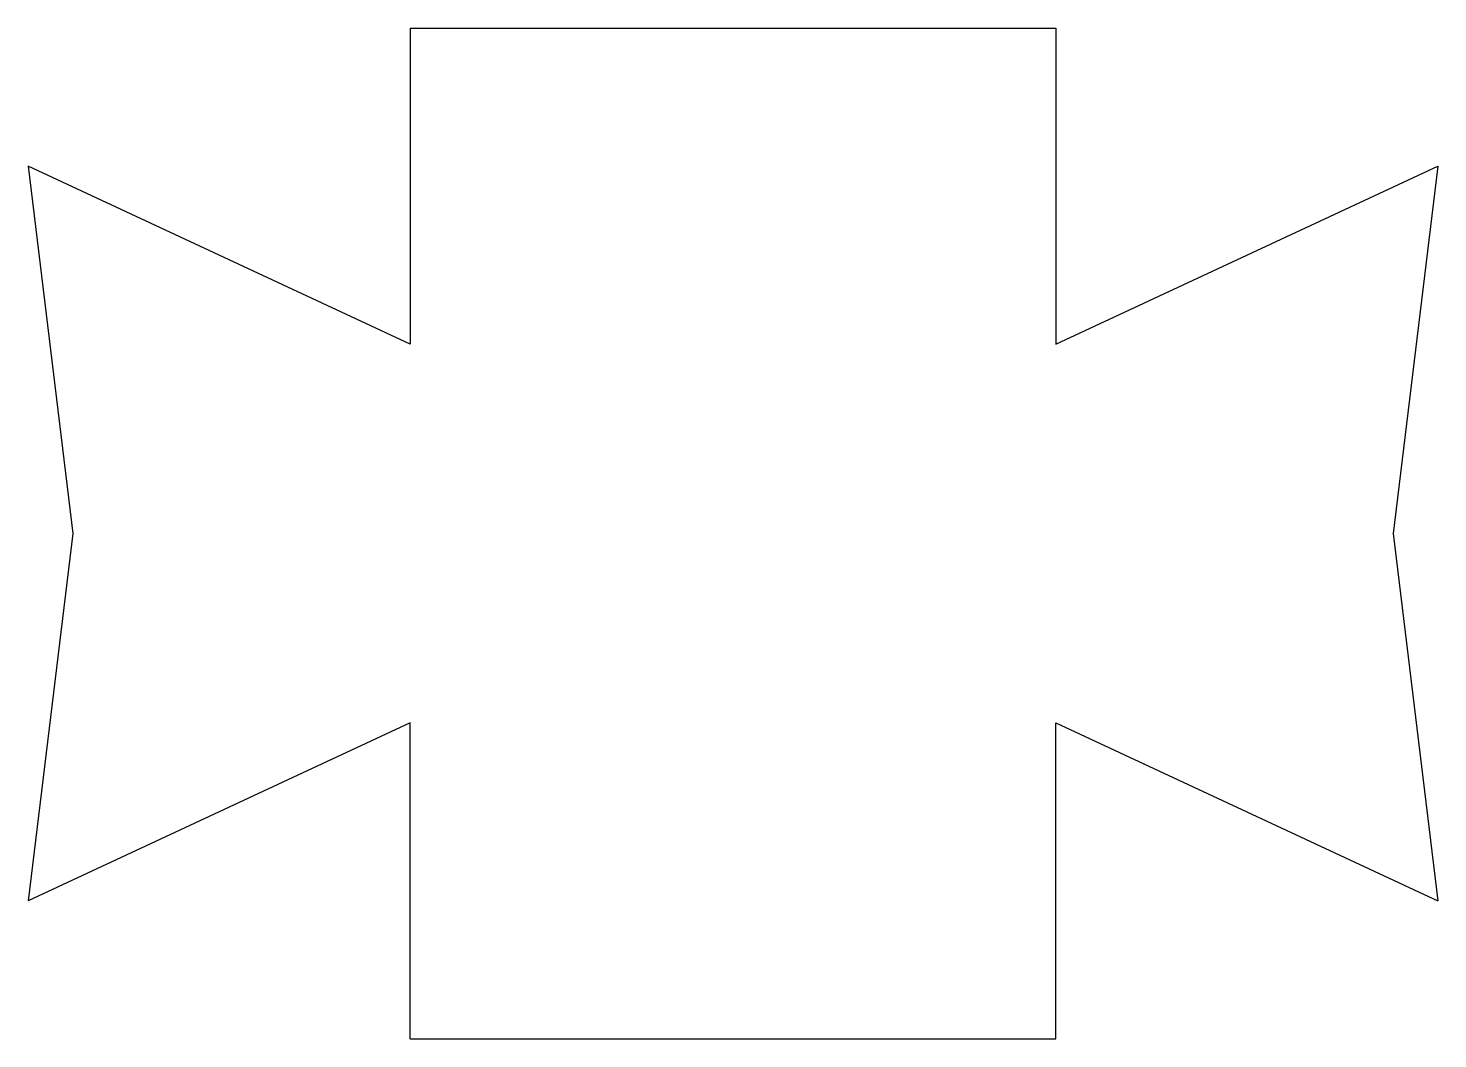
# Model space of a CAD drawing. Header units: millimetres. Extents: x -5 to 5, y -3.6 to 3.6.
import ezdxf

# ---------------------------------------------------------------- set-up
doc = ezdxf.new("R2010")
doc.units = ezdxf.units.MM
doc.layers.add('Sketch', color=7, linetype='CONTINUOUS')

msp = doc.modelspace()

# ---------------------------------------------------------------- linework, layer by layer
at = {"layer": 'Sketch'}
for p, q in [((-2.3, 3.6), (-2.3, 1.35)), ((-2.3, 3.6), (2.3, 3.6)), ((2.3, 3.6), (2.3, 1.35)), ((-2.3, 1.35), (-5.019, 2.618)), ((-5.019, 2.618), (-4.7, 0)), ((2.3, 1.35), (5.019, 2.618)), ((5.019, 2.618), (4.7, 0)), ((-4.7, 0), (-5.019, -2.618)), ((4.7, 0), (5.019, -2.618)), ((-2.3, -1.35), (-5.019, -2.618)), ((-2.3, -3.6), (-2.3, -1.35)), ((2.3, -3.6), (2.3, -1.35)), ((2.3, -1.35), (5.019, -2.618)), ((-2.3, -3.6), (2.3, -3.6))]:
    msp.add_line(p, q, dxfattribs=at)

doc.saveas('drawing.dxf')
